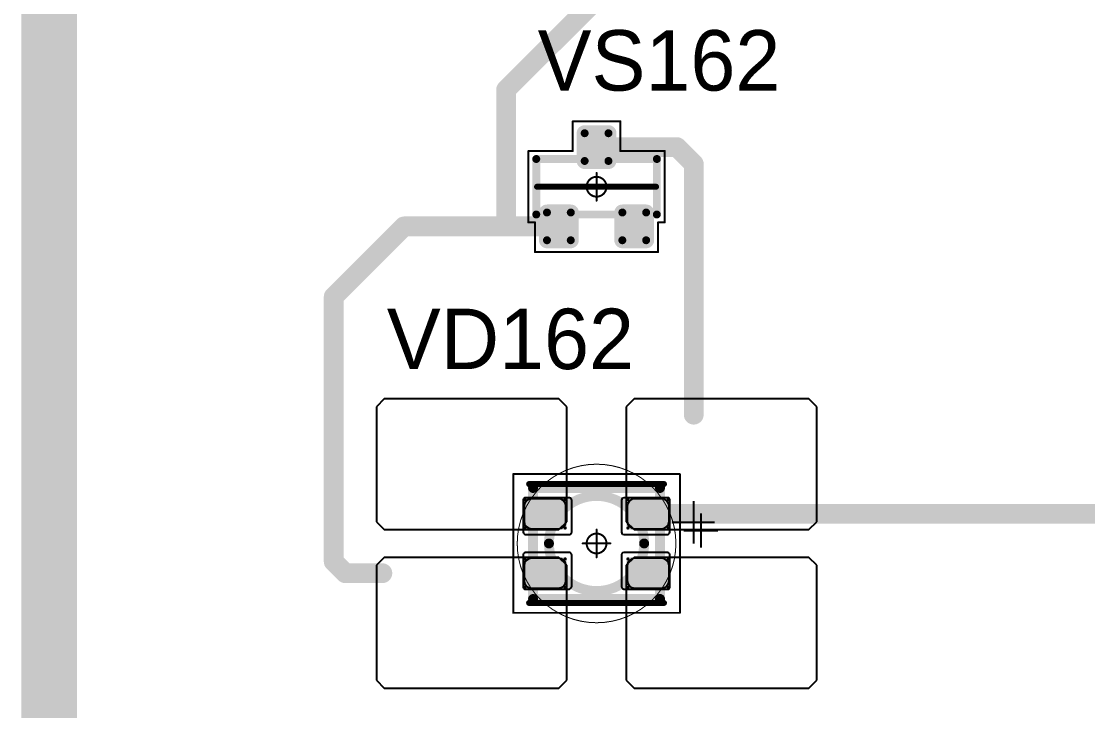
# Model space of a CAD drawing. Header units: millimetres. Extents: x 0 to 400, y 0 to 511.
# Drawn here: x 325.5 to 352.38, y 197.28 to 214.67 of the extents above; entities that cross this region are included whole.
import ezdxf

# ---------------------------------------------------------------- set-up
doc = ezdxf.new("R2010")
doc.units = ezdxf.units.MM
for name, color, linetype in [('Mechanical13', 56, 'Continuous'), ('Mechanical15', 56, 'Continuous'), ('Mechanical2', 216, 'Continuous'), ('TopLayer', 1, 'Continuous'), ('TopOverlay', 2, 'Continuous'), ('TopPaste', 8, 'Continuous'), ('TopSolder', 216, 'Continuous')]:
    doc.layers.add(name, color=color, linetype=linetype)

# ---------------------------------------------------------------- blocks, each defined once
blk = doc.blocks.new('SOT23_435')
at = {"layer": 'Mechanical13', "const_width": 0.2}
for points in [[(-0.7, 1.52), (0.7, 1.52)], [(-0.7, 1.52), (-0.7, -1.52)], [(0.7, 1.52), (0.7, -1.52)], [(-0.7, -1.52), (0.7, -1.52)]]:
    blk.add_lwpolyline(points, dxfattribs=at)
at = {"layer": 'Mechanical13', "const_width": 0.1}
for points in [[(-0.75, 1.52, 1), (-0.65, 1.52, 1)], [(-0.75, 1.52, 1), (-0.65, 1.52, 1)], [(0.65, 1.52, 1), (0.75, 1.52, 1)], [(0.65, 1.52, 1), (0.75, 1.52, 1)], [(-0.75, -1.52, 1), (-0.65, -1.52, 1)], [(-0.75, -1.52, 1), (-0.65, -1.52, 1)], [(0.65, -1.52, 1), (0.75, -1.52, 1)], [(0.65, -1.52, 1), (0.75, -1.52, 1)]]:
    blk.add_lwpolyline(points, format="xyb", close=True, dxfattribs=at)
at = {"layer": 'Mechanical15', "const_width": 0.05}
for points in [[(-0.9, 1.72), (-0.9, 1.55)], [(-0.9, 1.72), (0.9, 1.72)], [(0.9, 1.72), (0.9, 0.6)], [(-1.65, 1.55), (-1.65, -1.55)], [(-1.65, 1.55), (-0.9, 1.55)], [(0.9, 0.6), (1.65, 0.6)], [(1.65, 0.6), (1.65, -0.6)], [(0, 0.35), (0, -0.35)], [(-0.35, 0), (0.35, 0)], [(0.9, -0.6), (1.65, -0.6)], [(0.9, -0.6), (0.9, -1.72)], [(-1.65, -1.55), (-0.9, -1.55)], [(-0.9, -1.55), (-0.9, -1.72)], [(-0.9, -1.72), (0.9, -1.72)]]:
    blk.add_lwpolyline(points, dxfattribs=at)
at = {"layer": 'Mechanical15'}
for points, const_width in [([(-0.913, 1.72, 1), (-0.888, 1.72, 1)], 0.025), ([(-0.913, 1.72, 1), (-0.888, 1.72, 1)], 0.025), ([(0.888, 1.72, 1), (0.913, 1.72, 1)], 0.025), ([(0.888, 1.72, 1), (0.913, 1.72, 1)], 0.025), ([(-1.662, 1.55, 1), (-1.637, 1.55, 1)], 0.025), ([(-1.662, 1.55, 1), (-1.637, 1.55, 1)], 0.025), ([(-0.913, 1.55, 1), (-0.888, 1.55, 1)], 0.025), ([(-0.913, 1.55, 1), (-0.888, 1.55, 1)], 0.025), ([(0.888, 0.6, 1), (0.913, 0.6, 1)], 0.025), ([(0.888, 0.6, 1), (0.913, 0.6, 1)], 0.025), ([(1.637, 0.6, 1), (1.662, 0.6, 1)], 0.025), ([(1.637, 0.6, 1), (1.662, 0.6, 1)], 0.025), ([(0.25, 0, 1), (-0.25, 0, 1)], 0.05), ([(-0.012, 0.35, 1), (0.012, 0.35, 1)], 0.025), ([(-0.362, 0, 1), (-0.337, 0, 1)], 0.025), ([(-0.262, 0, 1), (-0.238, 0, 1)], 0.025), ([(0.238, 0, 1), (0.262, 0, 1)], 0.025), ([(0.337, 0, 1), (0.362, 0, 1)], 0.025), ([(-0.012, -0.35, 1), (0.012, -0.35, 1)], 0.025), ([(0.888, -0.6, 1), (0.913, -0.6, 1)], 0.025), ([(0.888, -0.6, 1), (0.913, -0.6, 1)], 0.025), ([(1.637, -0.6, 1), (1.662, -0.6, 1)], 0.025), ([(1.637, -0.6, 1), (1.662, -0.6, 1)], 0.025), ([(-1.662, -1.55, 1), (-1.637, -1.55, 1)], 0.025), ([(-1.662, -1.55, 1), (-1.637, -1.55, 1)], 0.025), ([(-0.913, -1.55, 1), (-0.888, -1.55, 1)], 0.025), ([(-0.913, -1.55, 1), (-0.888, -1.55, 1)], 0.025), ([(-0.913, -1.72, 1), (-0.888, -1.72, 1)], 0.025), ([(-0.913, -1.72, 1), (-0.888, -1.72, 1)], 0.025), ([(0.888, -1.72, 1), (0.913, -1.72, 1)], 0.025), ([(0.888, -1.72, 1), (0.913, -1.72, 1)], 0.025)]:
    blk.add_lwpolyline(points, format="xyb", close=True, dxfattribs=dict(at, const_width=const_width))
at = {"layer": 'TopLayer', "const_width": 0.1}
for points in [[(-1.4, 1.25, 1), (-1.3, 1.25, 1)], [(-0.7, 1.25, 1), (-0.6, 1.25, 1)], [(-1.4, 0.65, 1), (-1.3, 0.65, 1)], [(-0.7, 0.65, 1), (-0.6, 0.65, 1)], [(0.6, 0.3, 1), (0.7, 0.3, 1)], [(1.3, 0.3, 1), (1.4, 0.3, 1)], [(0.6, -0.3, 1), (0.7, -0.3, 1)], [(1.3, -0.3, 1), (1.4, -0.3, 1)], [(-1.4, -0.65, 1), (-1.3, -0.65, 1)], [(-0.7, -0.65, 1), (-0.6, -0.65, 1)], [(-1.4, -1.25, 1), (-1.3, -1.25, 1)], [(-0.7, -1.25, 1), (-0.6, -1.25, 1)]]:
    blk.add_lwpolyline(points, format="xyb", close=True, dxfattribs=at)
at = {"layer": 'TopLayer'}
for points in [[(-1.35, 1.35), (-1.35, 0.55), (-0.65, 1.35), (-0.65, 0.55)], [(-1.45, 1.25), (-1.45, 0.65), (-0.55, 1.25), (-0.55, 0.65)], [(0.55, 0.3), (0.55, -0.3), (1.45, 0.3), (1.45, -0.3)], [(0.65, 0.4), (0.65, -0.4), (1.35, 0.4), (1.35, -0.4)], [(-1.45, -0.65), (-1.45, -1.25), (-0.55, -0.65), (-0.55, -1.25)], [(-1.35, -0.55), (-1.35, -1.35), (-0.65, -0.55), (-0.65, -1.35)]]:
    blk.add_solid(points, dxfattribs=at)
at = {"layer": 'TopOverlay', "const_width": 0.15}
blk.add_lwpolyline([(0, 1.5), (0, -1.5)], dxfattribs=at)
at = {"layer": 'TopOverlay', "const_width": 0.075}
for points in [[(-0.038, 1.5, 1), (0.038, 1.5, 1)], [(-0.038, -1.5, 1), (0.038, -1.5, 1)]]:
    blk.add_lwpolyline(points, format="xyb", close=True, dxfattribs=at)
at = {"layer": 'TopPaste', "const_width": 0.075}
for points in [[(-1.387, 1.25, 1), (-1.313, 1.25, 1)], [(-0.687, 1.25, 1), (-0.613, 1.25, 1)], [(-1.387, 0.65, 1), (-1.313, 0.65, 1)], [(-0.687, 0.65, 1), (-0.613, 0.65, 1)], [(0.613, 0.3, 1), (0.687, 0.3, 1)], [(1.313, 0.3, 1), (1.387, 0.3, 1)], [(0.613, -0.3, 1), (0.687, -0.3, 1)], [(1.313, -0.3, 1), (1.387, -0.3, 1)], [(-1.387, -0.65, 1), (-1.313, -0.65, 1)], [(-0.687, -0.65, 1), (-0.613, -0.65, 1)], [(-1.387, -1.25, 1), (-1.313, -1.25, 1)], [(-0.687, -1.25, 1), (-0.613, -1.25, 1)]]:
    blk.add_lwpolyline(points, format="xyb", close=True, dxfattribs=at)
at = {"layer": 'TopPaste'}
for points in [[(-1.425, 1.25), (-1.425, 0.65), (-0.575, 1.25), (-0.575, 0.65)], [(-1.35, 1.325), (-1.35, 0.575), (-0.65, 1.325), (-0.65, 0.575)], [(0.575, 0.3), (0.575, -0.3), (1.425, 0.3), (1.425, -0.3)], [(0.65, 0.375), (0.65, -0.375), (1.35, 0.375), (1.35, -0.375)], [(-1.425, -0.65), (-1.425, -1.25), (-0.575, -0.65), (-0.575, -1.25)], [(-1.35, -0.575), (-1.35, -1.325), (-0.65, -0.575), (-0.65, -1.325)]]:
    blk.add_solid(points, dxfattribs=at)
at = {"layer": 'TopSolder', "const_width": 0.202}
for points in [[(-1.451, 1.25, 1), (-1.249, 1.25, 1)], [(-0.751, 1.25, 1), (-0.549, 1.25, 1)], [(-1.451, 0.65, 1), (-1.249, 0.65, 1)], [(-0.751, 0.65, 1), (-0.549, 0.65, 1)], [(0.549, 0.3, 1), (0.751, 0.3, 1)], [(1.249, 0.3, 1), (1.451, 0.3, 1)], [(0.549, -0.3, 1), (0.751, -0.3, 1)], [(1.249, -0.3, 1), (1.451, -0.3, 1)], [(-1.451, -0.65, 1), (-1.249, -0.65, 1)], [(-0.751, -0.65, 1), (-0.549, -0.65, 1)], [(-1.451, -1.25, 1), (-1.249, -1.25, 1)], [(-0.751, -1.25, 1), (-0.549, -1.25, 1)]]:
    blk.add_lwpolyline(points, format="xyb", close=True, dxfattribs=at)
at = {"layer": 'TopSolder'}
for points in [[(-1.35, 1.452), (-1.35, 0.448), (-0.65, 1.452), (-0.65, 0.448)], [(-1.552, 1.25), (-1.552, 0.65), (-0.448, 1.25), (-0.448, 0.65)], [(0.448, 0.3), (0.448, -0.3), (1.552, 0.3), (1.552, -0.3)], [(0.65, 0.502), (0.65, -0.502), (1.35, 0.502), (1.35, -0.502)], [(-1.35, -0.448), (-1.35, -1.452), (-0.65, -0.448), (-0.65, -1.452)], [(-1.552, -0.65), (-1.552, -1.25), (-0.448, -0.65), (-0.448, -1.25)]]:
    blk.add_solid(points, dxfattribs=at)
blk = doc.blocks.new('E65F_639')
at = {"layer": 'Mechanical13'}
for p, q in [((2.441, 1.071), (2.441, 0)), ((1.905, 0.536), (2.976, 0.536))]:
    blk.add_line(p, q, dxfattribs=at)
at = {"layer": 'Mechanical13', "const_width": 0.25}
for points in [[(-1.6, -1.4), (-1.6, 1.4)], [(-1.6, 1.4), (1.6, 1.4)], [(1.6, -1.4), (1.6, 1.4)], [(-1.6, -1.4), (1.6, -1.4)]]:
    blk.add_lwpolyline(points, dxfattribs=at)
at = {"layer": 'Mechanical13'}
for points, const_width in [([(-1.663, 1.4, 1), (-1.538, 1.4, 1)], 0.125), ([(-1.663, 1.4, 1), (-1.538, 1.4, 1)], 0.125), ([(1.537, 1.4, 1), (1.662, 1.4, 1)], 0.125), ([(1.537, 1.4, 1), (1.662, 1.4, 1)], 0.125), ([(1.2, 0, 1), (-1.2, 0, 1)], 0.25), ([(-1.263, 0, 1), (-1.138, 0, 1)], 0.125), ([(1.137, 0, 1), (1.262, 0, 1)], 0.125), ([(-1.663, -1.4, 1), (-1.538, -1.4, 1)], 0.125), ([(-1.663, -1.4, 1), (-1.538, -1.4, 1)], 0.125), ([(1.537, -1.4, 1), (1.662, -1.4, 1)], 0.125), ([(1.537, -1.4, 1), (1.662, -1.4, 1)], 0.125)]:
    blk.add_lwpolyline(points, format="xyb", close=True, dxfattribs=dict(at, const_width=const_width))
at = {"layer": 'Mechanical15', "const_width": 0.05}
for points in [[(-2.1, 1.75), (2.1, 1.75)], [(-2.1, -1.75), (-2.1, 1.75)], [(2.1, -1.75), (2.1, 1.75)], [(0, -0.35), (0, 0.35)], [(0, -0.35), (0, 0.35)], [(-0.35, 0), (0.35, 0)], [(-0.35, 0), (0.35, 0)], [(-2.1, -1.75), (2.1, -1.75)]]:
    blk.add_lwpolyline(points, dxfattribs=at)
at = {"layer": 'Mechanical15'}
for points, const_width in [([(-2.113, 1.75, 1), (-2.088, 1.75, 1)], 0.025), ([(-2.113, 1.75, 1), (-2.088, 1.75, 1)], 0.025), ([(2.087, 1.75, 1), (2.112, 1.75, 1)], 0.025), ([(2.087, 1.75, 1), (2.112, 1.75, 1)], 0.025), ([(0.25, 0, 1), (-0.25, 0, 1)], 0.05), ([(0.25, 0, 1), (-0.25, 0, 1)], 0.05), ([(-0.013, 0.35, 1), (0.012, 0.35, 1)], 0.025), ([(-0.013, 0.35, 1), (0.012, 0.35, 1)], 0.025), ([(-0.363, 0, 1), (-0.338, 0, 1)], 0.025), ([(-0.363, 0, 1), (-0.338, 0, 1)], 0.025), ([(-0.263, 0, 1), (-0.238, 0, 1)], 0.025), ([(-0.263, 0, 1), (-0.238, 0, 1)], 0.025), ([(0.237, 0, 1), (0.262, 0, 1)], 0.025), ([(0.237, 0, 1), (0.262, 0, 1)], 0.025), ([(0.337, 0, 1), (0.362, 0, 1)], 0.025), ([(0.337, 0, 1), (0.362, 0, 1)], 0.025), ([(-0.013, -0.35, 1), (0.012, -0.35, 1)], 0.025), ([(-0.013, -0.35, 1), (0.012, -0.35, 1)], 0.025), ([(-2.113, -1.75, 1), (-2.088, -1.75, 1)], 0.025), ([(-2.113, -1.75, 1), (-2.088, -1.75, 1)], 0.025), ([(2.087, -1.75, 1), (2.112, -1.75, 1)], 0.025), ([(2.087, -1.75, 1), (2.112, -1.75, 1)], 0.025)]:
    blk.add_lwpolyline(points, format="xyb", close=True, dxfattribs=dict(at, const_width=const_width))
at = {"layer": 'TopLayer'}
for p, q in [((-5.35, 3.65), (-5.55, 3.45)), ((-0.95, 3.65), (-5.35, 3.65)), ((-5.35, 3.65), (-5.35, 3.65)), ((-0.75, 3.45), (-0.95, 3.65)), ((0.95, 3.65), (0.75, 3.45)), ((5.35, 3.65), (0.95, 3.65)), ((0.95, 3.65), (0.95, 3.65)), ((5.55, 3.45), (5.35, 3.65)), ((-5.55, 3.45), (-5.55, 3.45)), ((-5.55, 3.45), (-5.55, 0.55)), ((-0.75, 0.55), (-0.75, 3.45)), ((0.75, 3.45), (0.75, 3.45)), ((0.75, 3.45), (0.75, 0.55)), ((5.55, 0.55), (5.55, 3.45)), ((-5.55, 0.55), (-5.35, 0.35)), ((-0.95, 0.35), (-0.75, 0.55)), ((0.75, 0.55), (0.95, 0.35)), ((5.35, 0.35), (5.55, 0.55)), ((-5.35, 0.35), (-0.95, 0.35)), ((0.95, 0.35), (5.35, 0.35)), ((-5.35, -0.35), (-5.55, -0.55)), ((-0.95, -0.35), (-5.35, -0.35)), ((-5.35, -0.35), (-5.35, -0.35)), ((-0.75, -0.55), (-0.95, -0.35)), ((0.95, -0.35), (0.75, -0.55)), ((5.35, -0.35), (0.95, -0.35)), ((0.95, -0.35), (0.95, -0.35)), ((5.55, -0.55), (5.35, -0.35)), ((-5.55, -0.55), (-5.55, -0.55)), ((-5.55, -0.55), (-5.55, -3.45)), ((-0.75, -3.45), (-0.75, -0.55)), ((0.75, -0.55), (0.75, -0.55)), ((0.75, -0.55), (0.75, -3.45)), ((5.55, -3.45), (5.55, -0.55)), ((-5.55, -3.45), (-5.35, -3.65)), ((-0.95, -3.65), (-0.75, -3.45)), ((0.75, -3.45), (0.95, -3.65)), ((5.35, -3.65), (5.55, -3.45)), ((-5.35, -3.65), (-0.95, -3.65)), ((0.95, -3.65), (5.35, -3.65))]:
    blk.add_line(p, q, dxfattribs=at)
at = {"layer": 'TopLayer', "const_width": 0.04}
for points in [[(-1.83, 1.11, 1), (-1.79, 1.11, 1)], [(-0.81, 1.11, 1), (-0.77, 1.11, 1)], [(0.77, 1.11, 1), (0.81, 1.11, 1)], [(1.79, 1.11, 1), (1.83, 1.11, 1)], [(-1.83, 0.39, 1), (-1.79, 0.39, 1)], [(-0.81, 0.39, 1), (-0.77, 0.39, 1)], [(0.77, 0.39, 1), (0.81, 0.39, 1)], [(1.79, 0.39, 1), (1.83, 0.39, 1)], [(-1.83, -0.39, 1), (-1.79, -0.39, 1)], [(-0.81, -0.39, 1), (-0.77, -0.39, 1)], [(0.77, -0.39, 1), (0.81, -0.39, 1)], [(1.79, -0.39, 1), (1.83, -0.39, 1)], [(-1.83, -1.11, 1), (-1.79, -1.11, 1)], [(-0.81, -1.11, 1), (-0.77, -1.11, 1)], [(0.77, -1.11, 1), (0.81, -1.11, 1)], [(1.79, -1.11, 1), (1.83, -1.11, 1)]]:
    blk.add_lwpolyline(points, format="xyb", close=True, dxfattribs=at)
at = {"layer": 'TopLayer'}
for points in [[(-1.85, 1.11), (-1.85, 0.39), (-0.75, 1.11), (-0.75, 0.39)], [(-1.81, 1.15), (-1.81, 0.35), (-0.79, 1.15), (-0.79, 0.35)], [(0.75, 1.11), (0.75, 0.39), (1.85, 1.11), (1.85, 0.39)], [(0.79, 1.15), (0.79, 0.35), (1.81, 1.15), (1.81, 0.35)], [(-1.85, -0.39), (-1.85, -1.11), (-0.75, -0.39), (-0.75, -1.11)], [(-1.81, -0.35), (-1.81, -1.15), (-0.79, -0.35), (-0.79, -1.15)], [(0.75, -0.39), (0.75, -1.11), (1.85, -0.39), (1.85, -1.11)], [(0.79, -0.35), (0.79, -1.15), (1.81, -0.35), (1.81, -1.15)]]:
    blk.add_solid(points, dxfattribs=at)
at = {"layer": 'TopOverlay'}
for p, q in [((2.628, 0.757), (2.628, -0.1)), ((2.2, 0.328), (3.057, 0.328))]:
    blk.add_line(p, q, dxfattribs=at)
at = {"layer": 'TopOverlay', "const_width": 0.15}
for points in [[(-1.7, 1.5), (1.7, 1.5)], [(-1.7, -1.5), (1.7, -1.5)]]:
    blk.add_lwpolyline(points, dxfattribs=at)
at = {"layer": 'TopOverlay', "const_width": 0.075}
for points in [[(-1.738, 1.5, 1), (-1.663, 1.5, 1)], [(1.662, 1.5, 1), (1.737, 1.5, 1)], [(-1.738, -1.5, 1), (-1.663, -1.5, 1)], [(1.662, -1.5, 1), (1.737, -1.5, 1)]]:
    blk.add_lwpolyline(points, format="xyb", close=True, dxfattribs=at)
at = {"layer": 'TopPaste'}
for p, q in [((-1.711, 1.114), (-1.773, 1.073)), ((-1.638, 1.129), (-1.711, 1.114)), ((-0.963, 1.129), (-1.638, 1.129)), ((-0.889, 1.114), (-0.963, 1.129)), ((-0.827, 1.073), (-0.889, 1.114)), ((0.889, 1.114), (0.827, 1.073)), ((0.962, 1.129), (0.889, 1.114)), ((1.637, 1.129), (0.962, 1.129)), ((1.711, 1.114), (1.637, 1.129)), ((1.773, 1.073), (1.711, 1.114)), ((-1.814, 1.011), (-1.829, 0.938)), ((-1.829, 0.938), (-1.829, 0.563)), ((-1.773, 1.073), (-1.814, 1.011)), ((-0.786, 1.011), (-0.827, 1.073)), ((-0.771, 0.938), (-0.786, 1.011)), ((-0.771, 0.563), (-0.771, 0.938)), ((0.786, 1.011), (0.771, 0.938)), ((0.771, 0.938), (0.771, 0.563)), ((0.827, 1.073), (0.786, 1.011)), ((1.814, 1.011), (1.773, 1.073)), ((1.829, 0.938), (1.814, 1.011)), ((1.829, 0.563), (1.829, 0.938)), ((-1.829, 0.563), (-1.814, 0.489)), ((-0.786, 0.489), (-0.771, 0.563)), ((0.771, 0.563), (0.786, 0.489)), ((1.814, 0.489), (1.829, 0.563)), ((-1.814, 0.489), (-1.773, 0.427)), ((-1.773, 0.427), (-1.711, 0.386)), ((-1.711, 0.386), (-1.638, 0.371)), ((-1.638, 0.371), (-0.963, 0.371)), ((-0.963, 0.371), (-0.889, 0.386)), ((-0.889, 0.386), (-0.827, 0.427)), ((-0.827, 0.427), (-0.786, 0.489)), ((0.786, 0.489), (0.827, 0.427)), ((0.827, 0.427), (0.889, 0.386)), ((0.889, 0.386), (0.962, 0.371)), ((0.962, 0.371), (1.637, 0.371)), ((1.637, 0.371), (1.711, 0.386)), ((1.711, 0.386), (1.773, 0.427)), ((1.773, 0.427), (1.814, 0.489)), ((-1.814, -0.489), (-1.829, -0.563)), ((-1.773, -0.427), (-1.814, -0.489)), ((-1.711, -0.386), (-1.773, -0.427)), ((-1.638, -0.371), (-1.711, -0.386)), ((-0.963, -0.371), (-1.638, -0.371)), ((-0.889, -0.386), (-0.963, -0.371)), ((-0.827, -0.427), (-0.889, -0.386)), ((-0.786, -0.489), (-0.827, -0.427)), ((-0.771, -0.563), (-0.786, -0.489)), ((0.786, -0.489), (0.771, -0.563)), ((0.827, -0.427), (0.786, -0.489)), ((0.889, -0.386), (0.827, -0.427)), ((0.962, -0.371), (0.889, -0.386)), ((1.637, -0.371), (0.962, -0.371)), ((1.711, -0.386), (1.637, -0.371)), ((1.773, -0.427), (1.711, -0.386)), ((1.814, -0.489), (1.773, -0.427)), ((1.829, -0.563), (1.814, -0.489)), ((-1.829, -0.563), (-1.829, -0.938)), ((-0.771, -0.938), (-0.771, -0.563)), ((0.771, -0.563), (0.771, -0.938)), ((1.829, -0.938), (1.829, -0.563)), ((-1.829, -0.938), (-1.814, -1.011)), ((-1.814, -1.011), (-1.773, -1.073)), ((-1.773, -1.073), (-1.711, -1.114)), ((-0.889, -1.114), (-0.827, -1.073)), ((-0.827, -1.073), (-0.786, -1.011)), ((-0.786, -1.011), (-0.771, -0.938)), ((0.771, -0.938), (0.786, -1.011)), ((0.786, -1.011), (0.827, -1.073)), ((0.827, -1.073), (0.889, -1.114)), ((1.711, -1.114), (1.773, -1.073)), ((1.773, -1.073), (1.814, -1.011)), ((1.814, -1.011), (1.829, -0.938)), ((-1.711, -1.114), (-1.638, -1.129)), ((-1.638, -1.129), (-0.963, -1.129)), ((-0.963, -1.129), (-0.889, -1.114)), ((0.889, -1.114), (0.962, -1.129)), ((0.962, -1.129), (1.637, -1.129)), ((1.637, -1.129), (1.711, -1.114))]:
    blk.add_line(p, q, dxfattribs=at)
at = {"layer": 'TopSolder'}
for p, q in [((-1.842, 1.129), (-1.85, 1.111)), ((-1.85, 1.111), (-1.85, 1.101)), ((-1.85, 1.101), (-1.85, 1.101)), ((-1.85, 1.101), (-1.85, 0.301)), ((-1.828, 1.143), (-1.842, 1.129)), ((-1.81, 1.151), (-1.828, 1.143)), ((-1.8, 1.151), (-1.81, 1.151)), ((-0.7, 1.151), (-1.8, 1.151)), ((-0.685, 1.151), (-0.7, 1.151)), ((-0.7, 1.151), (-0.7, 1.151)), ((-0.658, 1.139), (-0.685, 1.151)), ((-0.636, 1.118), (-0.658, 1.139)), ((-0.625, 1.09), (-0.636, 1.118)), ((-0.625, 1.076), (-0.625, 1.09)), ((-0.625, 0.301), (-0.625, 1.076)), ((0.636, 1.118), (0.625, 1.09)), ((0.625, 1.09), (0.625, 1.076)), ((0.625, 1.076), (0.625, 1.076)), ((0.625, 1.076), (0.625, 0.301)), ((0.657, 1.139), (0.636, 1.118)), ((0.685, 1.151), (0.657, 1.139)), ((0.7, 1.151), (0.685, 1.151)), ((1.8, 1.151), (0.7, 1.151)), ((1.81, 1.151), (1.8, 1.151)), ((1.8, 1.151), (1.8, 1.151)), ((1.828, 1.143), (1.81, 1.151)), ((1.842, 1.129), (1.828, 1.143)), ((1.85, 1.111), (1.842, 1.129)), ((1.85, 1.101), (1.85, 1.111)), ((1.85, 0.301), (1.85, 1.101)), ((-1.85, 0.301), (-1.85, 0.286)), ((-1.85, 0.286), (-1.839, 0.258)), ((-0.636, 0.258), (-0.625, 0.286)), ((-0.625, 0.286), (-0.625, 0.301)), ((-0.625, 0.301), (-0.625, 0.301)), ((0.625, 0.301), (0.625, 0.286)), ((0.625, 0.286), (0.636, 0.258)), ((1.839, 0.258), (1.85, 0.286)), ((1.85, 0.286), (1.85, 0.301)), ((1.85, 0.301), (1.85, 0.301)), ((-1.839, 0.258), (-1.818, 0.237)), ((-1.818, 0.237), (-1.79, 0.226)), ((-1.79, 0.226), (-1.775, 0.226)), ((-1.775, 0.226), (-1.775, 0.226)), ((-1.775, 0.226), (-0.7, 0.226)), ((-0.7, 0.226), (-0.685, 0.226)), ((-0.685, 0.226), (-0.658, 0.237)), ((-0.658, 0.237), (-0.636, 0.258)), ((0.636, 0.258), (0.657, 0.237)), ((0.657, 0.237), (0.685, 0.226)), ((0.685, 0.226), (0.7, 0.226)), ((0.7, 0.226), (0.7, 0.226)), ((0.7, 0.226), (1.775, 0.226)), ((1.775, 0.226), (1.79, 0.226)), ((1.79, 0.226), (1.817, 0.237)), ((1.817, 0.237), (1.839, 0.258)), ((-1.839, -0.257), (-1.85, -0.285)), ((-1.818, -0.236), (-1.839, -0.257)), ((-1.79, -0.224), (-1.818, -0.236)), ((-1.775, -0.224), (-1.79, -0.224)), ((-0.7, -0.224), (-1.775, -0.224)), ((-0.685, -0.224), (-0.7, -0.224)), ((-0.7, -0.224), (-0.7, -0.224)), ((-0.658, -0.236), (-0.685, -0.224)), ((-0.636, -0.257), (-0.658, -0.236)), ((-0.625, -0.285), (-0.636, -0.257)), ((0.636, -0.257), (0.625, -0.285)), ((0.657, -0.236), (0.636, -0.257)), ((0.685, -0.224), (0.657, -0.236)), ((0.7, -0.224), (0.685, -0.224)), ((1.775, -0.224), (0.7, -0.224)), ((1.79, -0.224), (1.775, -0.224)), ((1.775, -0.224), (1.775, -0.224)), ((1.817, -0.236), (1.79, -0.224)), ((1.839, -0.257), (1.817, -0.236)), ((1.85, -0.285), (1.839, -0.257)), ((-1.85, -0.285), (-1.85, -0.299)), ((-1.85, -0.299), (-1.85, -0.299)), ((-1.85, -0.299), (-1.85, -1.099)), ((-0.625, -0.299), (-0.625, -0.285)), ((-0.625, -1.074), (-0.625, -0.299)), ((0.625, -0.285), (0.625, -0.299)), ((0.625, -0.299), (0.625, -0.299)), ((0.625, -0.299), (0.625, -1.074)), ((1.85, -0.299), (1.85, -0.285)), ((1.85, -1.099), (1.85, -0.299)), ((-0.625, -1.089), (-0.625, -1.074)), ((-0.625, -1.074), (-0.625, -1.074)), ((0.625, -1.074), (0.625, -1.089)), ((-1.85, -1.099), (-1.85, -1.109)), ((-1.85, -1.109), (-1.842, -1.128)), ((-1.842, -1.128), (-1.828, -1.142)), ((-1.828, -1.142), (-1.81, -1.149)), ((-1.81, -1.149), (-1.8, -1.149)), ((-1.8, -1.149), (-0.7, -1.149)), ((-1.8, -1.149), (-1.8, -1.149)), ((-0.7, -1.149), (-0.685, -1.149)), ((-0.685, -1.149), (-0.658, -1.138)), ((-0.658, -1.138), (-0.636, -1.117)), ((-0.636, -1.117), (-0.625, -1.089)), ((0.625, -1.089), (0.636, -1.117)), ((0.636, -1.117), (0.657, -1.138)), ((0.657, -1.138), (0.685, -1.149)), ((0.685, -1.149), (0.7, -1.149)), ((0.7, -1.149), (1.8, -1.149)), ((0.7, -1.149), (0.7, -1.149)), ((1.8, -1.149), (1.81, -1.149)), ((1.81, -1.149), (1.828, -1.142)), ((1.828, -1.142), (1.842, -1.128)), ((1.842, -1.128), (1.85, -1.109)), ((1.85, -1.109), (1.85, -1.099)), ((1.85, -1.099), (1.85, -1.099))]:
    blk.add_line(p, q, dxfattribs=at)

msp = doc.modelspace()

# ---------------------------------------------------------------- linework, layer by layer
at = {"layer": 'Mechanical2'}
for points, const_width in [([(342, 201.5, 1), (338, 201.5, 1)], 0.0254), ([(340, 203.5, 1), (340, 203.5, 1)], 0.0005), ([(337.994, 201.5, 1), (338.006, 201.5, 1)], 0.0127), ([(338, 201.5, 1), (338, 201.5, 1)], 0.0005), ([(341.994, 201.5, 1), (342.006, 201.5, 1)], 0.0127), ([(342, 201.5, 1), (342, 201.5, 1)], 0.0005), ([(340, 199.5, 1), (340, 199.5, 1)], 0.0005)]:
    msp.add_lwpolyline(points, format="xyb", close=True, dxfattribs=dict(at, const_width=const_width))
at = {"layer": 'Mechanical2', "const_width": 0.001}
for points in [[(340, 199.5), (340, 203.5)], [(338, 201.5), (342, 201.5)]]:
    msp.add_lwpolyline(points, dxfattribs=at)
at = {"layer": 'TopLayer'}
for points, const_width in [([(326.2, 192.2), (326.2, 251.05)], 1.4), ([(337.72, 212.945), (339.9, 215.125)], 0.5), ([(337.72, 209.5), (337.72, 212.945)], 0.5), ([(340, 211.5), (342.025, 211.5)], 0.5), ([(342.025, 211.5), (342.45, 211.075)], 0.5), ([(342.45, 204.75), (342.45, 211.075)], 0.5), ([(333.375, 207.725), (335.15, 209.5)], 0.5), ([(335.15, 209.5), (339.05, 209.5)], 0.5), ([(333.375, 201.043), (333.375, 207.725)], 0.5), ([(341.3, 202.25), (353.375, 202.25)], 0.5), ([(333.375, 201.043), (333.668, 200.75)], 0.5), ([(333.668, 200.75), (334.6, 200.75)], 0.5)]:
    msp.add_lwpolyline(points, dxfattribs=dict(at, const_width=const_width))
at = {"layer": 'TopLayer', "const_width": 0.25}
for points in [[(337.595, 212.945, 1), (337.845, 212.945, 1)], [(337.595, 212.945, 1), (337.845, 212.945, 1)], [(339.875, 211.5, 1), (340.125, 211.5, 1)], [(341.9, 211.5, 1), (342.15, 211.5, 1)], [(341.9, 211.5, 1), (342.15, 211.5, 1)], [(342.325, 211.075, 1), (342.575, 211.075, 1)], [(342.325, 211.075, 1), (342.575, 211.075, 1)], [(335.025, 209.5, 1), (335.275, 209.5, 1)], [(335.025, 209.5, 1), (335.275, 209.5, 1)], [(337.595, 209.5, 1), (337.845, 209.5, 1)], [(338.925, 209.5, 1), (339.175, 209.5, 1)], [(333.25, 207.725, 1), (333.5, 207.725, 1)], [(333.25, 207.725, 1), (333.5, 207.725, 1)], [(342.325, 204.75, 1), (342.575, 204.75, 1)], [(341.175, 202.25, 1), (341.425, 202.25, 1)], [(333.25, 201.043, 1), (333.5, 201.043, 1)], [(333.25, 201.043, 1), (333.5, 201.043, 1)], [(333.543, 200.75, 1), (333.793, 200.75, 1)], [(333.543, 200.75, 1), (333.793, 200.75, 1)], [(334.475, 200.75, 1), (334.725, 200.75, 1)]]:
    msp.add_lwpolyline(points, format="xyb", close=True, dxfattribs=at)

# ---------------------------------------------------------------- block references
for name, p, rotation in [('SOT23_435', (340, 210.5), 90), ('E65F_639', (340, 201.5), 360)]:
    msp.add_blockref(name, p, dxfattribs=dict(rotation=rotation))

# ---------------------------------------------------------------- texts
at = {"layer": 'TopOverlay'}
for s, p in [('VS162', (338.514, 212.926)), ('VD162', (334.713, 205.9))]:
    msp.add_text(s, height=1.524, dxfattribs=at).set_placement(p)

doc.saveas('drawing.dxf')
